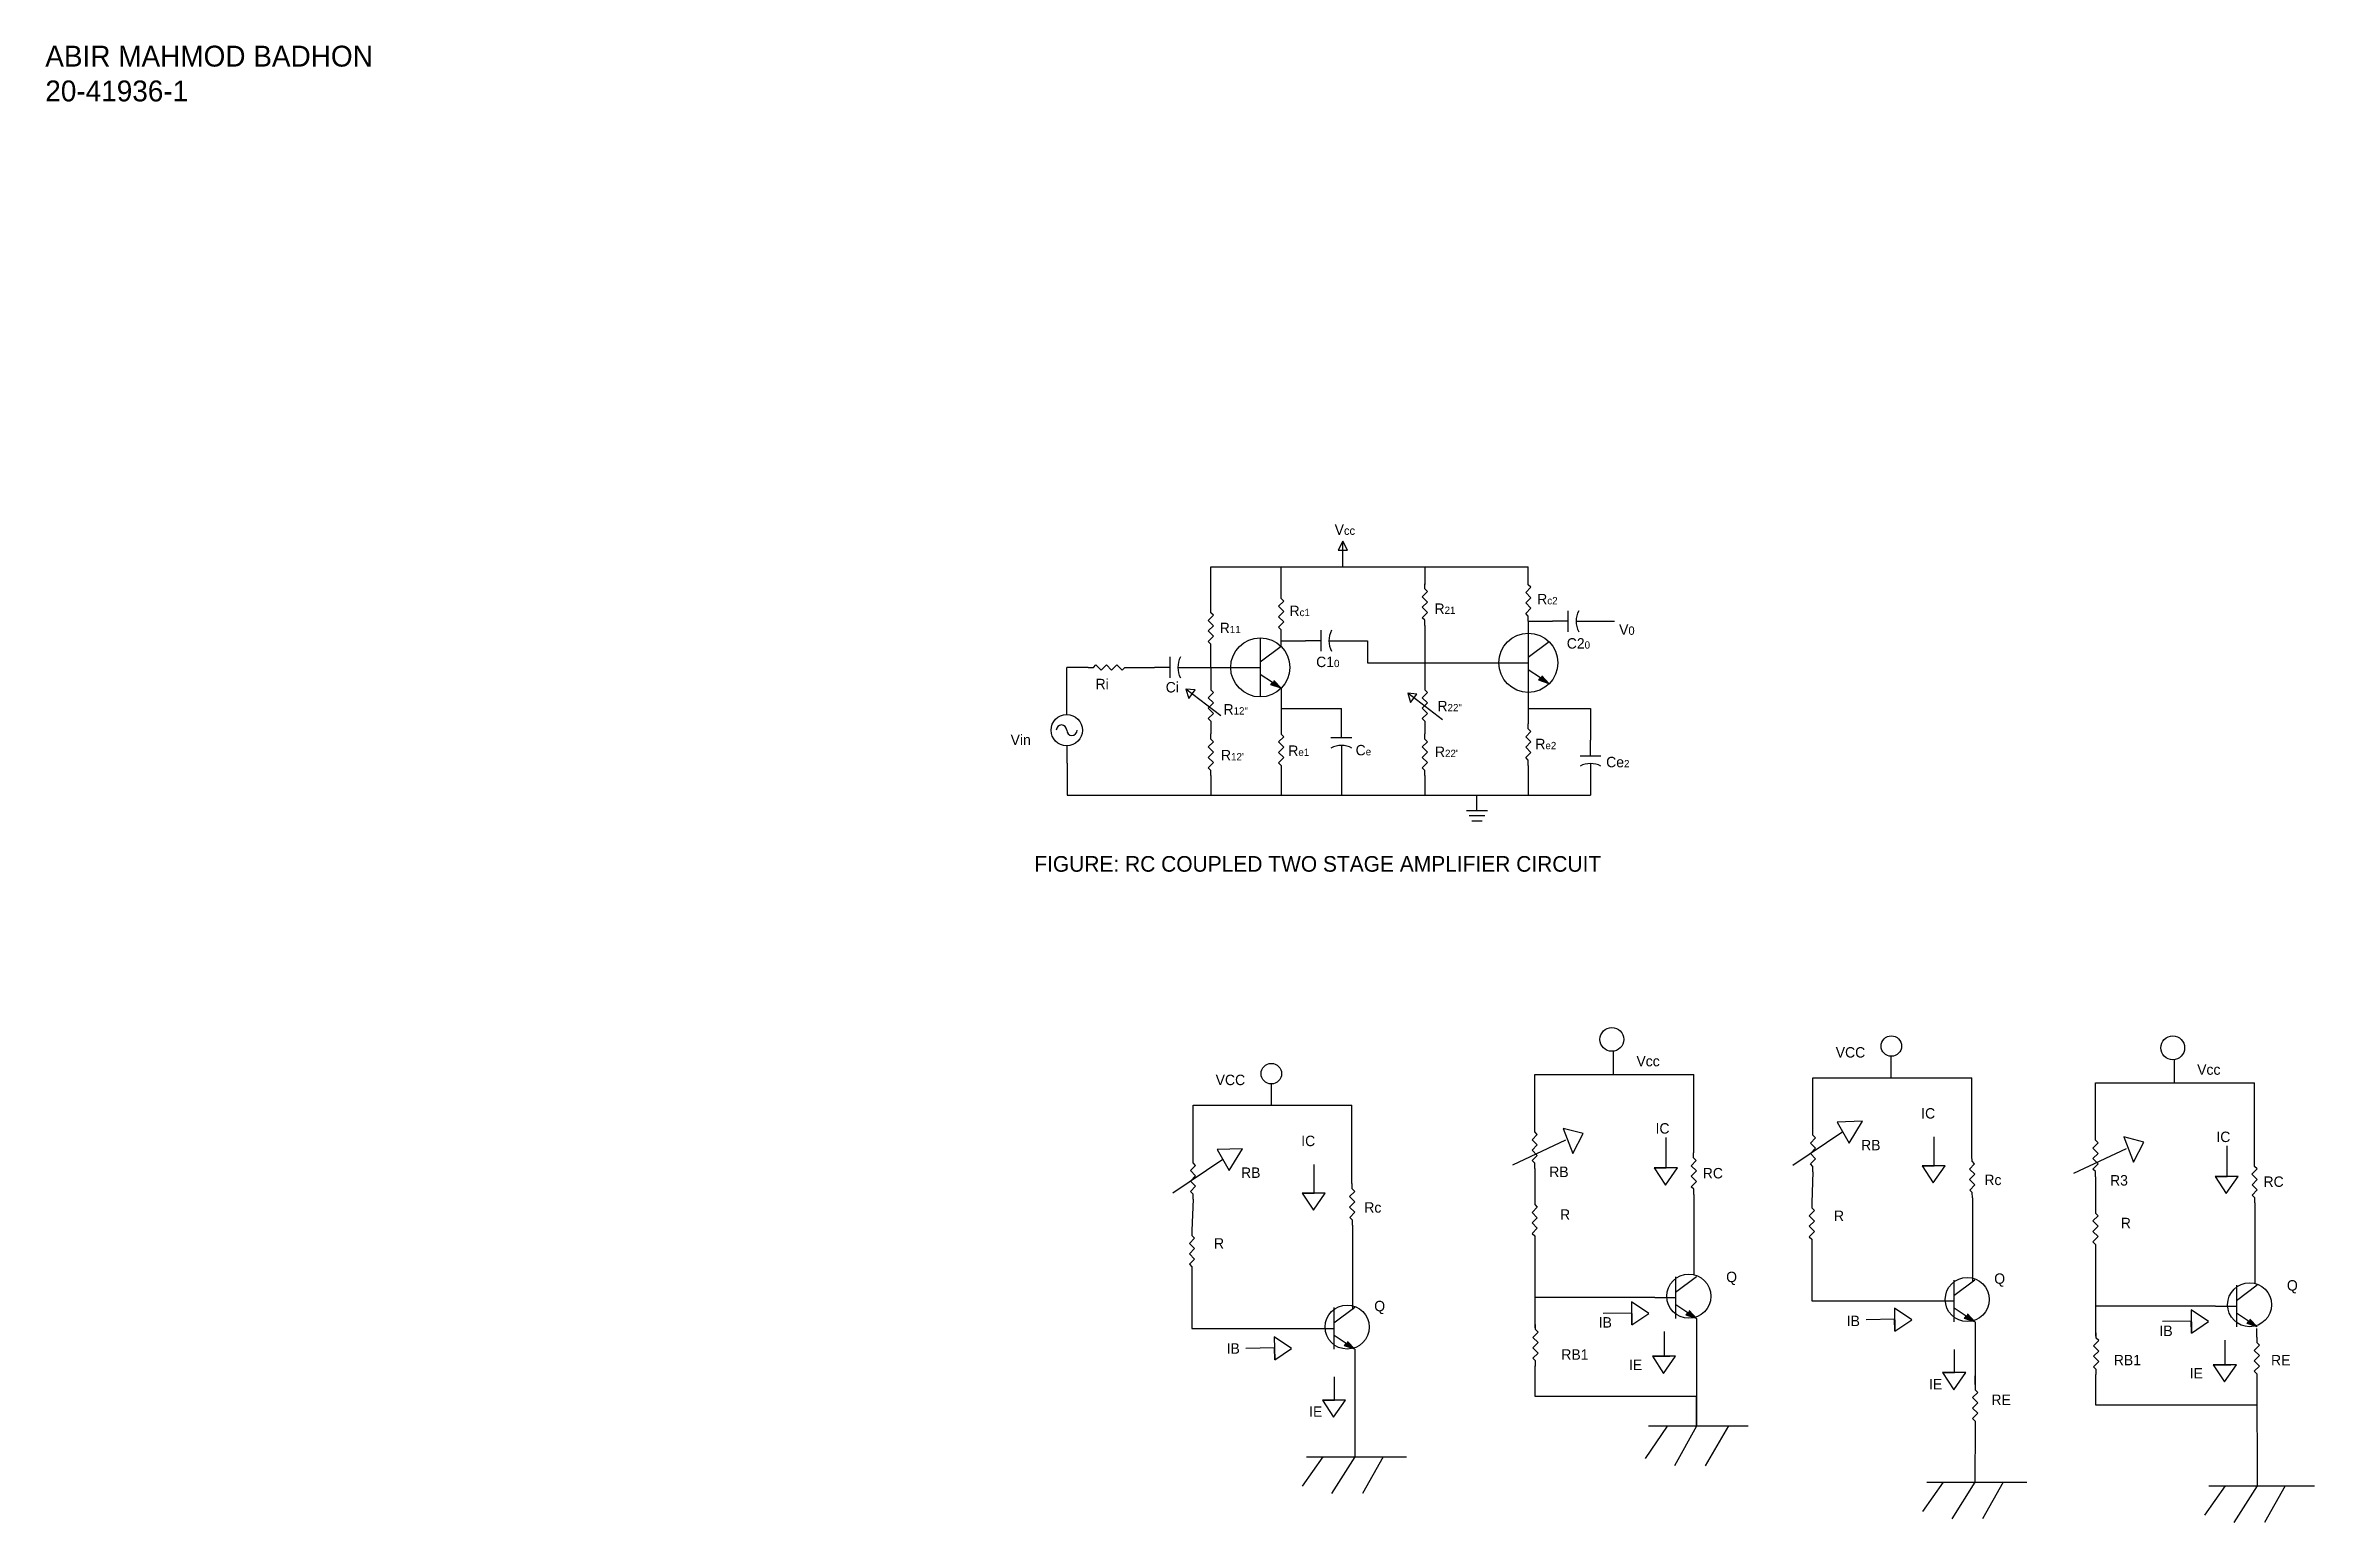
# Model space of a CAD drawing. Header units: inches. Extents: x -0.3 to 49.1, y 0.6 to 25.7.
# Drawn here: x 27.42 to 49.14, y 11.58 to 25.72 of the extents above; entities outside this region: 4.
import ezdxf

# ---------------------------------------------------------------- set-up
doc = ezdxf.new("R2010")
doc.units = ezdxf.units.IN
doc.header["$MEASUREMENT"] = 0

# ---------------------------------------------------------------- blocks, each defined once
blk = doc.blocks.new('Resistor')
at = {"color": 7}
blk.add_lwpolyline([(0, 0), (0.05, 0), (0.075, 0.025), (0.125, -0.025), (0.175, 0.025), (0.225, -0.025), (0.275, 0.025), (0.325, -0.025), (0.35, 0), (0.4, 0)], dxfattribs=at)
blk = doc.blocks.new('Transistor - NPN')
at = {"color": 7}
for p, q in [((0, 0), (0.199999, 0)), ((0.199999, 0.2), (0.199999, -0.2)), ((0.399999, 0.2), (0.199999, 0.05)), ((0.316132, -0.145536), (0.201153, -0.069033)), ((0.302516, -0.166503), (0.316132, -0.145536)), ((0.399999, -0.2), (0.302516, -0.166503)), ((0.329748, -0.124569), (0.399999, -0.2))]:
    blk.add_line(p, q, dxfattribs=at)
blk.add_solid([(0.302516, -0.166503), (0.399999, -0.2), (0.329748, -0.124569)], dxfattribs=at)
blk = doc.blocks.new('Capacitor')
at = {"color": 7}
for p, q in [((0.15, 0), (0, 0)), ((0.15, -0.1), (0.15, 0.1)), ((0.225, 0), (0.4, 0))]:
    blk.add_line(p, q, dxfattribs=at)
blk.add_arc((0.4375, 0), 0.2125, 151.9275, 208.0725, dxfattribs=at)
blk = doc.blocks.new('Ground')
at = {"color": 7}
for p, q in [((-0.1, 0), (0.1, 0)), ((0.075, -0.05), (-0.075, -0.05)), ((-0.05, -0.1), (0.05, -0.1))]:
    blk.add_line(p, q, dxfattribs=at)

msp = doc.modelspace()

# ---------------------------------------------------------------- linework, layer by layer
for p, q in [((39.838, 20.973), (39.794, 20.887)), ((39.794, 20.887), (39.883, 20.887)), ((39.838, 20.729), (39.838, 20.973)), ((39.883, 20.887), (39.838, 20.973)), ((38.575, 20.339), (38.575, 20.729)), ((38.575, 20.729), (39.248, 20.729)), ((39.248, 20.475), (39.248, 20.729)), ((39.248, 20.729), (41.614, 20.729)), ((40.623, 20.729), (40.623, 20.559)), ((41.614, 20.607), (41.614, 20.729)), ((41.614, 20.207), (41.614, 19.809)), ((41.614, 20.207), (41.846, 20.207)), ((42.246, 20.207), (42.44, 20.207)), ((39.248, 19.965), (39.248, 20.075)), ((39.248, 20.02), (39.48, 20.02)), ((39.88, 20.02), (40.074, 20.02)), ((40.074, 20.02), (40.074, 19.809)), ((40.623, 20.166), (40.623, 19.6)), ((38.575, 19.765), (38.575, 19.939)), ((39.048, 19.965), (39.048, 19.765)), ((40.074, 19.809), (41.414, 19.809)), ((41.614, 19.809), (41.614, 19.809)), ((41.614, 19.809), (41.614, 19.684)), ((37.195, 19.428), (37.195, 19.765)), ((37.4, 19.765), (37.195, 19.765)), ((37.8, 19.765), (38.034, 19.765)), ((38.67, 19.302), (38.336, 19.557)), ((38.336, 19.557), (38.363, 19.468)), ((38.425, 19.549), (38.336, 19.557)), ((38.434, 19.765), (38.575, 19.765)), ((38.575, 19.765), (38.575, 19.6)), ((38.575, 19.765), (38.848, 19.765)), ((39.048, 19.765), (39.048, 19.765)), ((39.248, 19.565), (39.248, 19.176)), ((41.614, 19.684), (41.614, 19.226)), ((37.195, 19.314), (37.195, 19.428)), ((38.363, 19.468), (38.425, 19.549)), ((39.248, 19.371), (39.825, 19.371)), ((39.825, 19.243), (39.825, 19.371)), ((40.793, 19.262), (40.459, 19.517)), ((40.459, 19.517), (40.487, 19.428)), ((40.548, 19.509), (40.459, 19.517)), ((40.487, 19.428), (40.548, 19.509)), ((41.614, 19.371), (42.209, 19.371)), ((42.209, 19.371), (42.209, 19.07)), ((38.575, 19.2), (38.575, 19.129)), ((40.623, 19.2), (40.623, 19.129)), ((37.198, 18.899), (37.198, 19.014)), ((37.198, 18.849), (37.198, 18.541)), ((38.575, 18.729), (38.575, 18.541)), ((39.248, 18.776), (39.248, 18.541)), ((39.825, 18.843), (39.825, 18.541)), ((40.623, 18.729), (40.623, 18.541)), ((41.614, 18.826), (41.614, 18.541)), ((37.198, 18.541), (38.269, 18.541)), ((38.269, 18.541), (39.248, 18.541)), ((39.248, 18.541), (40.623, 18.541)), ((40.623, 18.541), (41.614, 18.541)), ((41.122, 18.395), (41.122, 18.541)), ((41.614, 18.541), (42.209, 18.541)), ((42.209, 18.67), (42.209, 18.541)), ((42.431, 15.869), (42.431, 16.091)), ((41.675, 15.369), (41.675, 15.869)), ((41.675, 15.869), (42.431, 15.869)), ((42.431, 15.869), (43.197, 15.869)), ((43.197, 15.119), (43.197, 15.869)), ((45.089, 15.837), (45.089, 16.042)), ((47.799, 15.788), (47.799, 16.01)), ((39.154, 15.573), (39.154, 15.778)), ((44.339, 15.337), (44.339, 15.837)), ((44.339, 15.837), (45.089, 15.837)), ((45.089, 15.837), (45.861, 15.837)), ((45.861, 15.087), (45.861, 15.837)), ((47.043, 15.288), (47.043, 15.788)), ((47.043, 15.788), (47.799, 15.788)), ((47.799, 15.788), (48.565, 15.788)), ((48.565, 15.038), (48.565, 15.788)), ((38.404, 15.073), (38.404, 15.573)), ((38.404, 15.573), (39.154, 15.573)), ((39.154, 15.573), (39.926, 15.573)), ((39.926, 14.823), (39.926, 15.573)), ((41.467, 15.003), (41.973, 15.242)), ((41.947, 15.352), (42.039, 15.111)), ((42.139, 15.302), (41.947, 15.352)), ((42.039, 15.111), (42.139, 15.302)), ((42.935, 14.974), (42.935, 15.266)), ((44.146, 15), (44.624, 15.322)), ((44.812, 15.421), (44.57, 15.412)), ((44.57, 15.412), (44.57, 15.412)), ((44.57, 15.412), (44.687, 15.212)), ((44.687, 15.212), (44.812, 15.421)), ((45.499, 14.995), (45.499, 15.27)), ((47.316, 15.271), (47.407, 15.03)), ((47.507, 15.221), (47.316, 15.271)), ((47.407, 15.03), (47.507, 15.221)), ((38.211, 14.736), (38.689, 15.058)), ((38.877, 15.157), (38.635, 15.149)), ((38.635, 15.149), (38.635, 15.149)), ((38.635, 15.149), (38.751, 14.949)), ((38.751, 14.949), (38.877, 15.157)), ((39.564, 14.732), (39.564, 15.006)), ((45.606, 14.995), (45.385, 14.995)), ((45.385, 14.995), (45.491, 14.832)), ((45.385, 14.995), (45.499, 14.995)), ((45.491, 14.832), (45.606, 14.995)), ((46.836, 14.922), (47.341, 15.161)), ((48.303, 14.893), (48.303, 15.185)), ((41.675, 14.969), (41.675, 14.672)), ((43.041, 14.974), (42.82, 14.974)), ((42.82, 14.974), (42.926, 14.81)), ((42.82, 14.974), (42.935, 14.974)), ((42.926, 14.81), (43.041, 14.974)), ((44.339, 14.937), (44.329, 14.64)), ((47.043, 14.888), (47.043, 14.591)), ((48.409, 14.893), (48.188, 14.893)), ((48.188, 14.893), (48.295, 14.729)), ((48.188, 14.893), (48.303, 14.893)), ((48.295, 14.729), (48.409, 14.893)), ((38.404, 14.673), (38.394, 14.376)), ((39.67, 14.732), (39.449, 14.732)), ((39.449, 14.732), (39.556, 14.568)), ((39.449, 14.732), (39.564, 14.732)), ((39.556, 14.568), (39.67, 14.732)), ((43.2, 14.719), (43.2, 13.95)), ((45.865, 14.687), (45.865, 13.883)), ((48.569, 14.638), (48.569, 13.869)), ((39.93, 14.424), (39.93, 13.619)), ((41.675, 14.272), (41.675, 13.732)), ((44.329, 14.24), (44.329, 13.7)), ((47.043, 14.191), (47.043, 13.651)), ((38.394, 13.976), (38.394, 13.437)), ((42.824, 13.732), (41.676, 13.732)), ((41.676, 13.732), (41.676, 13.443)), ((42.768, 13.579), (42.602, 13.691)), ((42.602, 13.691), (42.606, 13.47)), ((44.329, 13.7), (45.606, 13.7)), ((42.604, 13.584), (42.329, 13.579)), ((42.606, 13.47), (42.604, 13.584)), ((42.606, 13.47), (42.768, 13.579)), ((43.224, 13.532), (43.224, 12.503)), ((45.121, 13.525), (44.847, 13.52)), ((45.285, 13.52), (45.119, 13.631)), ((45.119, 13.631), (45.124, 13.41)), ((45.124, 13.41), (45.121, 13.525)), ((45.124, 13.41), (45.285, 13.52)), ((45.892, 13.5), (45.892, 12.901)), ((48.192, 13.651), (47.044, 13.651)), ((47.044, 13.651), (47.044, 13.362)), ((47.961, 13.508), (47.686, 13.502)), ((48.125, 13.503), (47.959, 13.614)), ((47.959, 13.614), (47.963, 13.393)), ((47.963, 13.393), (47.961, 13.508)), ((47.963, 13.393), (48.125, 13.503)), ((38.394, 13.437), (39.67, 13.437)), ((39.348, 13.245), (39.182, 13.357)), ((39.182, 13.357), (39.187, 13.136)), ((42.917, 13.17), (42.917, 13.407)), ((48.285, 13.089), (48.285, 13.326)), ((48.589, 13.352), (48.589, 13.435)), ((39.184, 13.25), (38.91, 13.245)), ((39.187, 13.136), (39.184, 13.25)), ((39.187, 13.136), (39.348, 13.245)), ((39.953, 13.237), (39.953, 12.208)), ((41.679, 12.784), (41.679, 13.078)), ((43.023, 13.17), (42.802, 13.17)), ((42.802, 13.17), (42.909, 13.006)), ((42.802, 13.17), (42.917, 13.17)), ((42.855, 13.17), (42.97, 13.17)), ((42.909, 13.006), (43.023, 13.17)), ((45.694, 13.014), (45.694, 13.236)), ((48.392, 13.089), (48.171, 13.089)), ((48.171, 13.089), (48.277, 12.925)), ((48.171, 13.089), (48.285, 13.089)), ((48.224, 13.089), (48.338, 13.089)), ((48.277, 12.925), (48.392, 13.089)), ((39.759, 12.75), (39.759, 12.972)), ((43.224, 12.969), (43.224, 12.969)), ((45.801, 13.014), (45.579, 13.014)), ((45.579, 13.014), (45.686, 12.85)), ((45.579, 13.014), (45.694, 13.014)), ((45.686, 12.85), (45.801, 13.014)), ((45.892, 12.901), (45.892, 12.984)), ((47.047, 12.703), (47.047, 12.997)), ((48.589, 12.952), (48.59, 11.929)), ((39.865, 12.75), (39.644, 12.75)), ((39.644, 12.75), (39.75, 12.587)), ((39.644, 12.75), (39.759, 12.75)), ((39.75, 12.587), (39.865, 12.75)), ((43.224, 12.784), (41.679, 12.784)), ((43.224, 12.503), (43.224, 12.784)), ((48.59, 12.703), (47.047, 12.703)), ((48.59, 12.703), (48.59, 12.703)), ((42.944, 12.502), (42.731, 12.191)), ((42.763, 12.503), (42.918, 12.503)), ((42.918, 12.503), (43.493, 12.503)), ((43.224, 12.501), (43.012, 12.121)), ((43.53, 12.505), (43.307, 12.121)), ((43.493, 12.503), (43.718, 12.503)), ((45.891, 12.5), (45.89, 11.966)), ((39.647, 12.208), (39.45, 11.927)), ((39.492, 12.208), (39.647, 12.208)), ((39.647, 12.208), (40.223, 12.208)), ((39.953, 12.208), (39.731, 11.857)), ((40.223, 12.208), (40.026, 11.857)), ((40.223, 12.208), (40.447, 12.208)), ((45.584, 11.966), (45.388, 11.685)), ((45.43, 11.966), (45.584, 11.966)), ((45.584, 11.966), (46.16, 11.966)), ((45.89, 11.966), (45.668, 11.615)), ((46.16, 11.966), (45.963, 11.615)), ((46.16, 11.966), (46.385, 11.966)), ((48.284, 11.929), (48.087, 11.648)), ((48.129, 11.929), (48.284, 11.929)), ((48.284, 11.929), (48.86, 11.929)), ((48.59, 11.929), (48.368, 11.578)), ((48.86, 11.929), (48.663, 11.578)), ((48.86, 11.929), (49.141, 11.929)), ((-0.301, 1.06), (-0.296, 0.787)), ((-0.028, 1.047), (-0.301, 1.06)), ((-0.301, 1.06), (0.122, 0.61)), ((-0.296, 0.787), (-0.028, 1.047))]:
    msp.add_line(p, q)
at = {"color": 7}
for p, q in [((39.048, 20.047), (39.048, 19.482)), ((41.814, 20.009), (41.614, 19.859)), ((39.248, 19.965), (39.048, 19.815)), ((41.414, 19.809), (41.614, 19.809)), ((38.848, 19.765), (39.048, 19.765)), ((39.164, 19.619), (39.048, 19.697)), ((39.15, 19.598), (39.164, 19.619)), ((39.248, 19.565), (39.15, 19.598)), ((39.178, 19.64), (39.248, 19.565)), ((41.73, 19.664), (41.614, 19.741)), ((41.716, 19.643), (41.73, 19.664)), ((41.814, 19.609), (41.716, 19.643)), ((41.743, 19.685), (41.814, 19.609)), ((37.198, 18.849), (37.198, 18.899))]:
    msp.add_line(p, q, dxfattribs=at)
for centre, radius in [((39.048, 19.765), 0.283), ((41.614, 19.809), 0.283), ((42.414, 16.204), 0.114), ((45.089, 16.14), 0.0979), ((47.783, 16.123), 0.114), ((39.154, 15.876), 0.0979), ((43.151, 13.745), 0.211), ((45.816, 13.714), 0.211), ((48.519, 13.664), 0.211), ((39.88, 13.45), 0.211)]:
    msp.add_circle(centre, radius)
msp.add_circle((37.195, 19.164), 0.15, dxfattribs=at)
for centre, start, end in [((37.145, 19.164), 0, 180), ((37.245, 19.164), 180, 0)]:
    msp.add_arc(centre, 0.05, start, end, dxfattribs=at)
for points in [[(39.15, 19.598), (39.248, 19.565), (39.178, 19.64)], [(41.716, 19.643), (41.814, 19.609), (41.743, 19.685)]]:
    msp.add_solid(points, dxfattribs=at)

# ---------------------------------------------------------------- block references
for name, p, rotation in [('Resistor', (39.248, 20.075), 90), ('Resistor', (40.623, 20.166), 90), ('Resistor', (41.614, 20.207), 90), ('Resistor', (38.575, 19.939), 90), ('Resistor', (38.575, 19.6), 270), ('Resistor', (40.623, 19.6), 270), ('Resistor', (38.575, 18.729), 90), ('Resistor', (39.248, 19.176), 270), ('Capacitor', (39.825, 19.243), 270), ('Resistor', (40.623, 18.729), 90), ('Resistor', (41.614, 18.826), 90), ('Capacitor', (42.209, 19.07), 270), ('Resistor', (41.675, 14.969), 90), ('Resistor', (44.339, 14.937), 90), ('Resistor', (47.043, 14.888), 90), ('Resistor', (38.404, 14.673), 90), ('Resistor', (43.2, 14.719), 90.5561935831527), ('Resistor', (45.865, 14.687), 90.5561935831527), ('Resistor', (48.569, 14.638), 90.5561935831527), ('Resistor', (39.93, 14.424), 90.5561935831527), ('Resistor', (41.675, 14.672), 270), ('Resistor', (44.329, 14.64), 270), ('Resistor', (47.043, 14.591), 270), ('Resistor', (38.394, 14.376), 270), ('Resistor', (41.682, 13.076), 90), ('Resistor', (47.05, 12.995), 90), ('Resistor', (48.589, 13.352), 270), ('Resistor', (45.891, 12.9), 270)]:
    msp.add_blockref(name, p, dxfattribs=dict(rotation=rotation))
for name, p in [('Capacitor', (41.846, 20.207)), ('Capacitor', (39.48, 20.02)), ('Resistor', (37.4, 19.765)), ('Capacitor', (38.034, 19.765)), ('Ground', (41.122, 18.395)), ('Transistor - NPN', (42.824, 13.732)), ('Transistor - NPN', (45.488, 13.7)), ('Transistor - NPN', (48.192, 13.651)), ('Transistor - NPN', (39.553, 13.437))]:
    msp.add_blockref(name, p)

# ---------------------------------------------------------------- texts
at = {"lineweight": -2, "insert": (27.417, 25.717), "char_height": 0.2, "width": 5.87202, "attachment_point": 1}
msp.add_mtext('ABIR MAHMOD BADHON\\P20-41936-1', dxfattribs=at)
for s, insert, char_height, width, attachment_point in [('V{\\H0.8x;cc}', (39.76, 21.134), 0.1, 0.23871, 1), ('R{\\H0.7x;c2}', (41.699, 20.469), 0.1, 0.23871, 1), ('R{\\H0.7x;c1}', (39.328, 20.356), 0.1, 0.23871, 1), ('R{\\H0.7x;21}', (40.716, 20.377), 0.1, 0.23871, 1), ('R{\\H0.7x;11}', (38.66, 20.193), 0.1, 0.23871, 1), ('C2{\\H0.7x;0}', (41.982, 20.045), 0.1, 0.23871, 1), ('V{\\H0.8x;0}', (42.483, 20.177), 0.1, 0.23871, 1), ('C1{\\H0.7x;0}', (39.583, 19.868), 0.1, 0.23871, 1), ('Ri', (37.471, 19.656), 0.1, 0.23871, 1), ('Ci', (38.143, 19.625), 0.1, 0.23871, 1), ('R{\\H0.7x;12"}', (38.696, 19.414), 0.1, 0.23871, 1), ('R{\\H0.7x;22"}', (40.744, 19.445), 0.1, 0.23871, 1), ('Vin', (36.658, 19.122), 0.1, 0.23871, 1), ("R{\\H0.7x;12'}", (38.672, 18.975), 0.1, 0.23871, 1), ('R{\\H0.7x;e1}', (39.316, 19.018), 0.1, 0.23871, 1), ('C{\\H0.7x;e}', (39.961, 19.023), 0.1, 0.23871, 1), ("R{\\H0.7x;22'}", (40.72, 19.007), 0.1, 0.23871, 1), ('R{\\H0.7x;e2}', (41.681, 19.082), 0.1, 0.23871, 1), ('Ce{\\H0.7x;2}', (42.359, 18.909), 0.1, 0.23871, 1), ('FIGURE: RC COUPLED TWO STAGE AMPLIFIER CIRCUIT', (39.598, 17.959), 0.15, 5.31582, 2), ('VCC', (44.557, 16.13), 0.1, 0.16444, 1), ('VCC', (38.621, 15.866), 0.1, 0.16444, 1), ('Vcc', (42.649, 16.046), 0.1, 0.05629, 1), ('Vcc', (48.017, 15.965), 0.1, 0.05629, 1), ('IC', (45.375, 15.546), 0.1, 0.08222, 1), ('IC', (39.44, 15.282), 0.1, 0.08222, 1), ('IC', (42.832, 15.402), 0.1, 0.09732, 1), ('RB', (44.8, 15.242), 0.1, 0.074, 1), ('IC', (48.201, 15.321), 0.1, 0.09732, 1), ('RB', (38.864, 14.978), 0.1, 0.074, 1), ('RB', (41.814, 14.986), 0.1, 0.15896, 1), ('RC', (43.284, 14.973), 0.1, 0.10741, 1), ('Rc', (45.98, 14.909), 0.1, 0.14799, 1), ('R3', (47.183, 14.905), 0.1, 0.15896, 1), ('RC', (48.652, 14.892), 0.1, 0.10741, 1), ('Rc', (40.044, 14.645), 0.1, 0.14799, 1), ('R', (41.918, 14.577), 0.1, 0.11805, 1), ('R', (44.54, 14.565), 0.1, 0.29236, 1), ('R', (47.286, 14.496), 0.1, 0.11805, 1), ('R', (38.605, 14.301), 0.1, 0.29236, 1), ('Q', (43.508, 13.98), 0.1, 0.10416, 1), ('Q', (46.074, 13.964), 0.1, 0.11511, 1), ('Q', (40.139, 13.701), 0.1, 0.11511, 1), ('Q', (48.876, 13.899), 0.1, 0.10416, 1), ('\\pt0.007034;IB', (42.288, 13.545), 0.1, 0.08207, 1), ('IB', (44.662, 13.559), 0.1, 0.12097, 1), ('IB', (38.726, 13.295), 0.1, 0.12097, 1), ('\\pt0.007034;IB', (47.656, 13.464), 0.1, 0.08207, 1), ('RB1', (41.93, 13.237), 0.1, 0.29701, 1), ('IE', (42.577, 13.139), 0.1, 0.11724, 1), ('RB1', (47.219, 13.184), 0.1, 0.29701, 1), ('IE', (47.946, 13.058), 0.1, 0.11724, 1), ('RE', (48.724, 13.183), 0.1, 0.00332, 1), ('\\pt0.03299;IE', (45.451, 12.954), 0.1, 0.05718, 1), ('\\pt0.03299;IE', (39.516, 12.691), 0.1, 0.05718, 1), ('RE', (46.047, 12.804), 0.1, 0.00332, 1)]:
    msp.add_mtext(s, dxfattribs=dict(insert=insert, char_height=char_height, width=width, attachment_point=attachment_point))

doc.saveas('drawing.dxf')
